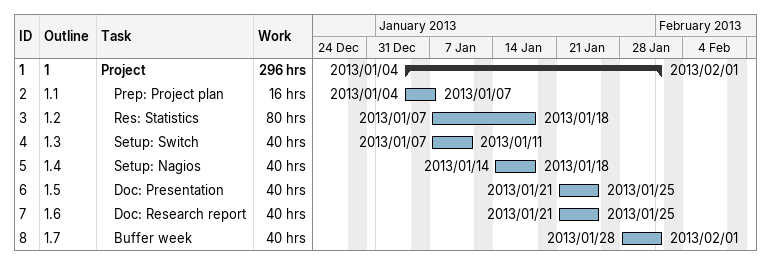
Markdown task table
| ID | WBS | Task | Start | Finish | Work (h) |
|---|---|---|---|---|---|
| 1 | 1 | **Project** | 2013-01-04 | 2013-02-01 | 296 |
| 2 | 1.1 | Prep: Project plan | 2013-01-04 | 2013-01-07 | 16 |
| 3 | 1.2 | Res: Statistics | 2013-01-07 | 2013-01-18 | 80 |
| 4 | 1.3 | Setup: Switch | 2013-01-07 | 2013-01-11 | 40 |
| 5 | 1.4 | Setup: Nagios | 2013-01-14 | 2013-01-18 | 40 |
| 6 | 1.5 | Doc: Presentation | 2013-01-21 | 2013-01-25 | 40 |
| 7 | 1.6 | Doc: Research report | 2013-01-21 | 2013-01-25 | 40 |
| 8 | 1.7 | Buffer week | 2013-01-28 | 2013-02-01 | 40 |
